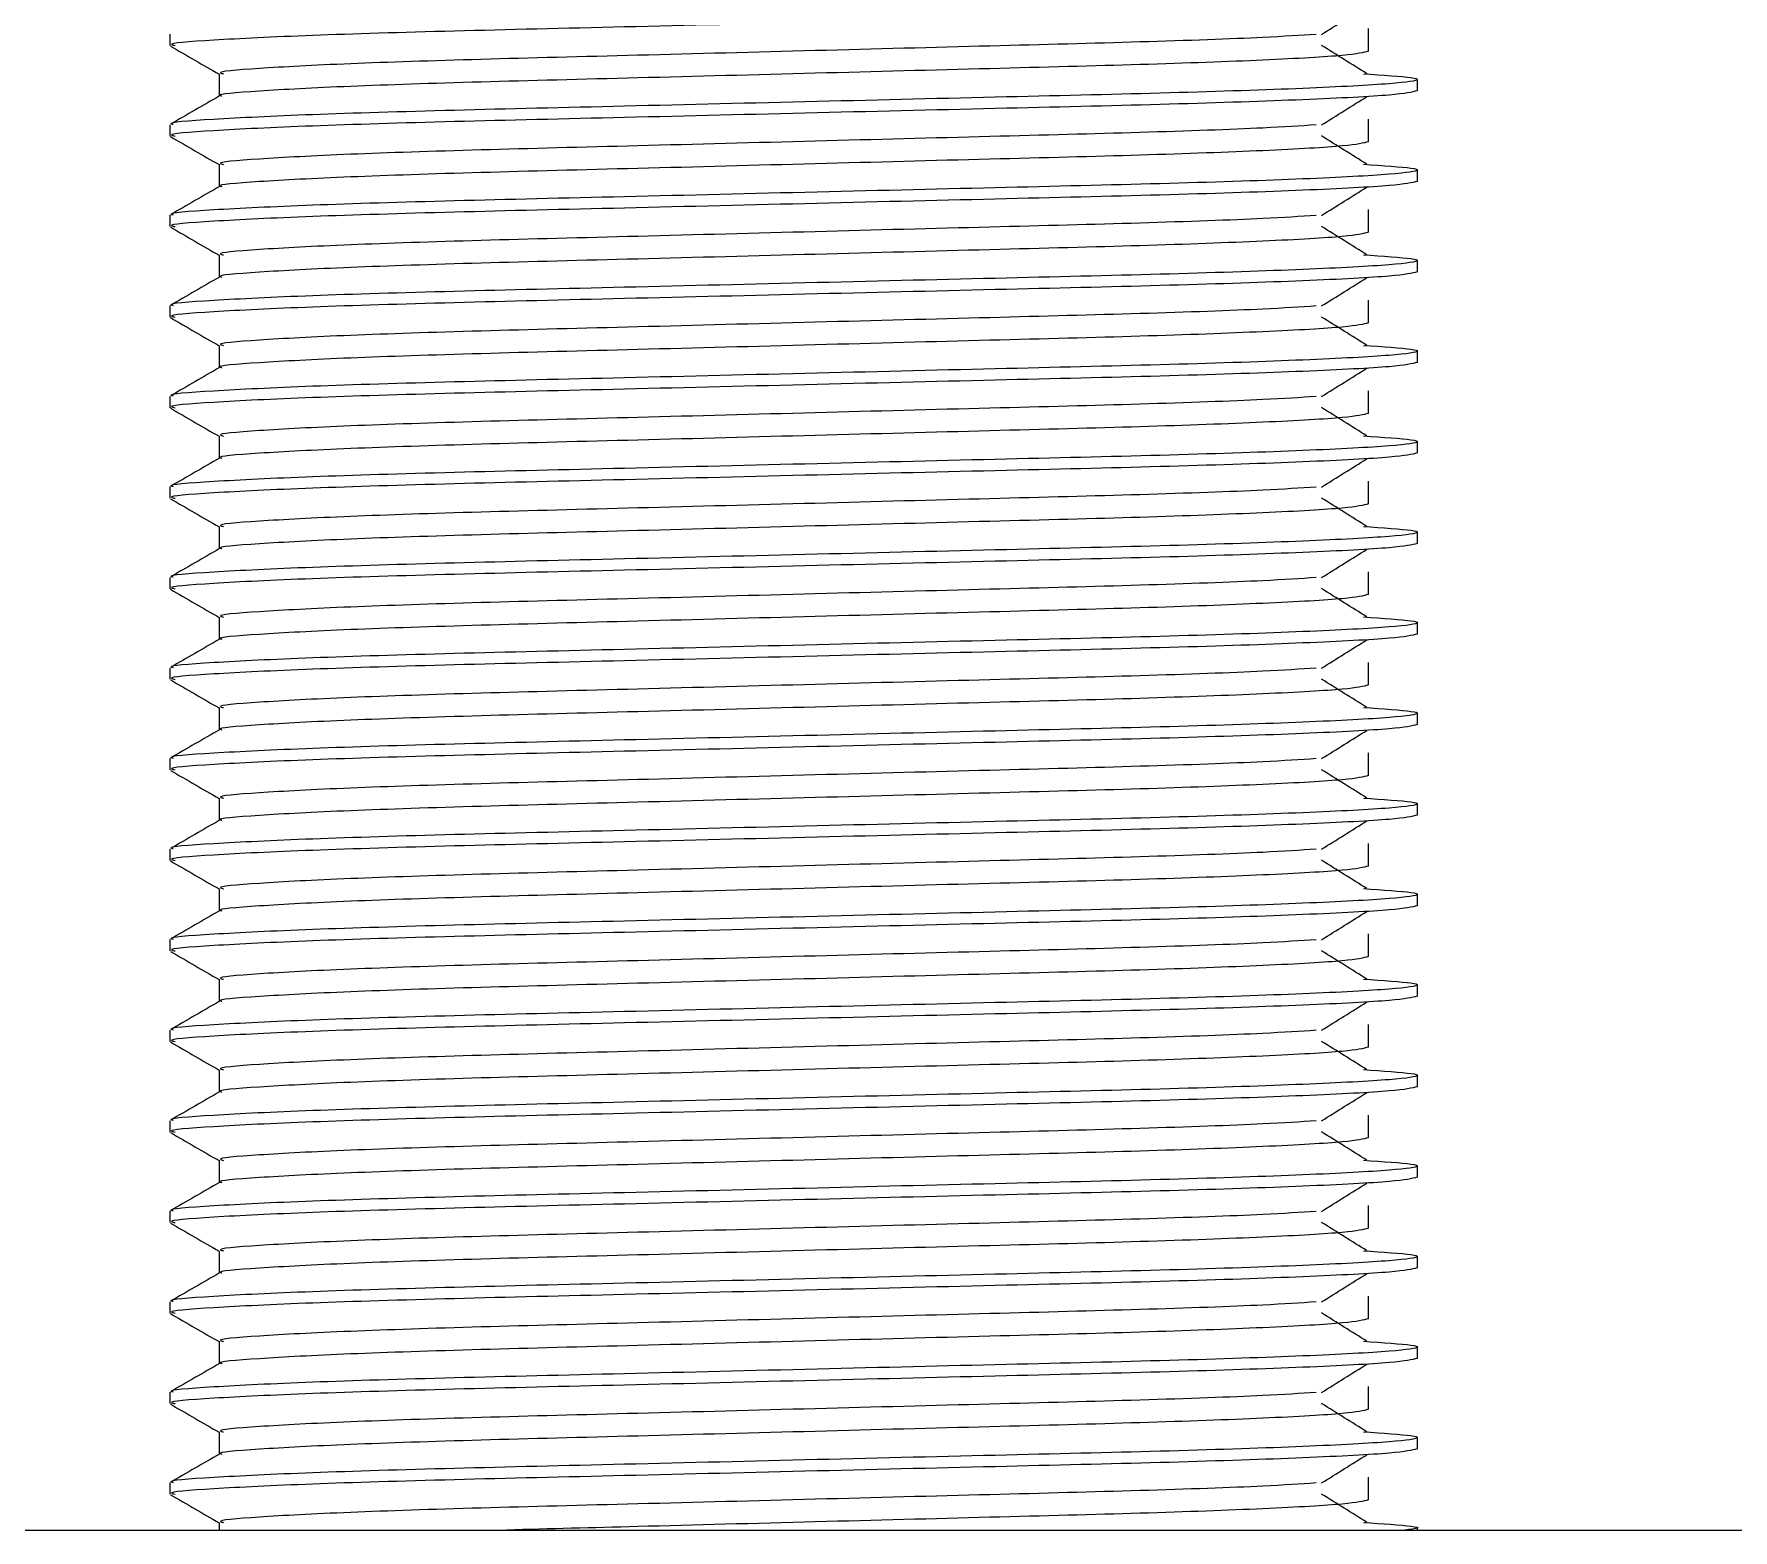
# Model space of a CAD drawing. Header units: millimetres. Extents: x 0 to 594, y 0 to 420.
# Drawn here: x 130.786 to 131.724, y 113.526 to 114.352 of the extents above; entities that cross this region are included whole.
import ezdxf

# ---------------------------------------------------------------- set-up
doc = ezdxf.new("R2010")
doc.units = ezdxf.units.MM

msp = doc.modelspace()

# ---------------------------------------------------------------- linework, layer by layer
at = {"color": 7, "linetype": 'Continuous', "lineweight": 25}
for p, q in [((130.86103, 114.35221), (130.86103, 114.34596)), ((131.52276, 114.34284), (131.52276, 114.35534)), ((130.8881, 114.33032), (130.8881, 114.31798)), ((131.54983, 114.32096), (131.54983, 114.32721)), ((131.54983, 114.32096), (131.54983, 114.32721)), ((130.86103, 114.30221), (130.86103, 114.29596)), ((131.52276, 114.29284), (131.52276, 114.30534)), ((130.8881, 114.28032), (130.8881, 114.26798)), ((131.54983, 114.27096), (131.54983, 114.27721)), ((131.54983, 114.27096), (131.54983, 114.27721)), ((131.52276, 114.24284), (131.52276, 114.25534)), ((130.86103, 114.25221), (130.86103, 114.24596)), ((130.8881, 114.23032), (130.8881, 114.21798)), ((131.54983, 114.22096), (131.54983, 114.22721)), ((131.54983, 114.22096), (131.54983, 114.22721)), ((130.86103, 114.20221), (130.86103, 114.19596)), ((131.52276, 114.19284), (131.52276, 114.20534)), ((130.8881, 114.18032), (130.8881, 114.16798)), ((131.54983, 114.17096), (131.54983, 114.17721)), ((131.54983, 114.17096), (131.54983, 114.17721)), ((130.86103, 114.15221), (130.86103, 114.14596)), ((131.52276, 114.14284), (131.52276, 114.15534)), ((130.8881, 114.13032), (130.8881, 114.11798)), ((131.54983, 114.12096), (131.54983, 114.12721)), ((131.54983, 114.12096), (131.54983, 114.12721)), ((131.52276, 114.09284), (131.52276, 114.10534)), ((130.86103, 114.10221), (130.86103, 114.09596)), ((130.8881, 114.08032), (130.8881, 114.06798)), ((131.54983, 114.07096), (131.54983, 114.07721)), ((131.54983, 114.07096), (131.54983, 114.07721)), ((130.86103, 114.05221), (130.86103, 114.04596)), ((131.52276, 114.04284), (131.52276, 114.05534)), ((130.8881, 114.03032), (130.8881, 114.01798)), ((131.54983, 114.02096), (131.54983, 114.02721)), ((131.54983, 114.02096), (131.54983, 114.02721)), ((130.86103, 114.00221), (130.86103, 113.99596)), ((131.52276, 113.99284), (131.52276, 114.00534)), ((130.8881, 113.98032), (130.8881, 113.96798)), ((131.54983, 113.97096), (131.54983, 113.97721)), ((131.54983, 113.97096), (131.54983, 113.97721)), ((131.52276, 113.94284), (131.52276, 113.95534)), ((130.86103, 113.95221), (130.86103, 113.94596)), ((130.8881, 113.93032), (130.8881, 113.91798)), ((131.54983, 113.92096), (131.54983, 113.92721)), ((131.54983, 113.92096), (131.54983, 113.92721)), ((130.86103, 113.90221), (130.86103, 113.89596)), ((131.52276, 113.89284), (131.52276, 113.90534)), ((130.8881, 113.88032), (130.8881, 113.86798)), ((131.54983, 113.87096), (131.54983, 113.87721)), ((131.54983, 113.87096), (131.54983, 113.87721)), ((130.86103, 113.85221), (130.86103, 113.84596)), ((131.52276, 113.84284), (131.52276, 113.85534)), ((130.8881, 113.83032), (130.8881, 113.81798)), ((131.54983, 113.82096), (131.54983, 113.82721)), ((131.54983, 113.82096), (131.54983, 113.82721)), ((131.52276, 113.79284), (131.52276, 113.80534)), ((130.86103, 113.80221), (130.86103, 113.79596)), ((130.8881, 113.78032), (130.8881, 113.76798)), ((131.54983, 113.77096), (131.54983, 113.77721)), ((131.54983, 113.77096), (131.54983, 113.77721)), ((130.86103, 113.75221), (130.86103, 113.74596)), ((131.52276, 113.74284), (131.52276, 113.75534)), ((130.8881, 113.73032), (130.8881, 113.71798)), ((131.54983, 113.72096), (131.54983, 113.72721)), ((131.54983, 113.72096), (131.54983, 113.72721)), ((130.86103, 113.70221), (130.86103, 113.69596)), ((131.52276, 113.69284), (131.52276, 113.70534)), ((130.8881, 113.68032), (130.8881, 113.66798)), ((131.54983, 113.67096), (131.54983, 113.67721)), ((131.54983, 113.67096), (131.54983, 113.67721)), ((131.52276, 113.64284), (131.52276, 113.65534)), ((130.86103, 113.65221), (130.86103, 113.64596)), ((130.8881, 113.63032), (130.8881, 113.61798)), ((131.54983, 113.62096), (131.54983, 113.62721)), ((131.54983, 113.62096), (131.54983, 113.62721)), ((130.86103, 113.60221), (130.86103, 113.59596)), ((131.52276, 113.59284), (131.52276, 113.60534)), ((130.8881, 113.58032), (130.8881, 113.56798)), ((131.54983, 113.57096), (131.54983, 113.57721)), ((131.54983, 113.57096), (131.54983, 113.57721)), ((130.86103, 113.55221), (130.86103, 113.54596)), ((131.52276, 113.54284), (131.52276, 113.55534)), ((111.20543, 113.52617), (134.53876, 113.52617)), ((130.8881, 113.53032), (130.8881, 113.52617)), ((131.54983, 113.52617), (131.54983, 113.52721)), ((131.54983, 113.52617), (131.54983, 113.52721))]:
    msp.add_line(p, q, dxfattribs=at)
for points, knots in [([(131.54983, 114.37096), (131.54676, 114.3702), (131.54053, 114.36864), (131.49106, 114.36602), (131.41713, 114.36352), (131.32343, 114.36133), (131.21842, 114.35878), (131.11187, 114.35618), (131.01495, 114.35394), (130.93468, 114.35153), (130.88205, 114.34891), (130.85849, 114.34707), (130.86297, 114.34613), (130.86381, 114.34595)], [0, 0, 0, 0, 0.096342, 0.19598, 0.294224, 0.389238, 0.488059, 0.587453, 0.683012, 0.780238, 0.879977, 0.97751, 1, 1, 1, 1]), ([(131.49697, 114.35215), (131.50115, 114.35475), (131.50949, 114.35997), (131.51784, 114.36518), (131.52201, 114.36778)], [0, 0, 0, 0, 0.499998, 1, 1, 1, 1]), ([(131.49394, 114.35215), (131.48515, 114.35156), (131.46346, 114.35013), (131.39976, 114.34789), (131.31436, 114.34571), (131.21735, 114.34315), (131.11923, 114.34055), (131.02991, 114.33831), (130.95596, 114.3359), (130.90746, 114.33328), (130.88575, 114.33145), (130.88988, 114.3305), (130.89065, 114.33032)], [0, 0, 0, 0, 0.076823, 0.189621, 0.298712, 0.412174, 0.526295, 0.636011, 0.747641, 0.862158, 0.974141, 1, 1, 1, 1]), ([(130.86128, 114.34569), (130.86579, 114.34308), (130.87473, 114.33791), (130.88367, 114.33275), (130.8881, 114.33019)], [0, 0, 0, 0, 0.504981, 1, 1, 1, 1]), ([(131.52276, 114.34284), (131.51994, 114.34207), (131.5142, 114.34052), (131.46861, 114.3379), (131.4005, 114.33539), (131.31416, 114.33321), (131.2174, 114.33065), (131.11921, 114.32805), (131.02994, 114.32581), (130.95585, 114.3234), (130.90786, 114.32078), (130.88614, 114.31906), (130.88934, 114.31821), (130.88962, 114.31814)], [0, 0, 0, 0, 0.097624, 0.19859, 0.298141, 0.394419, 0.494557, 0.595274, 0.692105, 0.790625, 0.891692, 0.990524, 1, 1, 1, 1]), ([(131.52201, 114.33039), (131.51784, 114.333), (131.50949, 114.33821), (131.50115, 114.34342), (131.49697, 114.34603)], [0, 0, 0, 0, 0.500002, 1, 1, 1, 1]), ([(131.52, 114.3304), (131.5307, 114.32967), (131.54727, 114.32855), (131.55197, 114.32683), (131.53919, 114.32488), (131.49141, 114.32228), (131.41704, 114.31977), (131.32345, 114.31758), (131.21842, 114.31503), (131.11186, 114.31243), (131.01497, 114.31019), (130.93458, 114.30778), (130.88244, 114.30516), (130.85887, 114.30342), (130.86245, 114.30257), (130.8628, 114.30248)], [0, 0, 0, 0, 0.074503, 0.115405, 0.201656, 0.290858, 0.378811, 0.463873, 0.552343, 0.641326, 0.726876, 0.813918, 0.90321, 0.990527, 1, 1, 1, 1]), ([(131.54983, 114.32096), (131.54676, 114.3202), (131.54053, 114.31864), (131.49106, 114.31602), (131.41713, 114.31352), (131.32343, 114.31133), (131.21842, 114.30878), (131.11187, 114.30618), (131.01495, 114.30394), (130.93468, 114.30153), (130.88205, 114.29891), (130.85849, 114.29707), (130.86297, 114.29613), (130.86381, 114.29595)], [0, 0, 0, 0, 0.096342, 0.19598, 0.294224, 0.389238, 0.488059, 0.587453, 0.683012, 0.780238, 0.879977, 0.97751, 1, 1, 1, 1]), ([(130.88836, 114.31814), (130.88385, 114.31553), (130.87482, 114.31031), (130.86579, 114.3051), (130.86128, 114.30249)], [0, 0, 0, 0, 0.499988, 1, 1, 1, 1]), ([(131.49697, 114.30215), (131.50115, 114.30475), (131.50949, 114.30997), (131.51784, 114.31518), (131.52201, 114.31778)], [0, 0, 0, 0, 0.499998, 1, 1, 1, 1]), ([(131.49394, 114.30215), (131.48515, 114.30156), (131.46346, 114.30013), (131.39976, 114.29789), (131.31436, 114.29571), (131.21735, 114.29315), (131.11923, 114.29055), (131.02991, 114.28831), (130.95596, 114.2859), (130.90746, 114.28328), (130.88575, 114.28145), (130.88988, 114.2805), (130.89065, 114.28032)], [0, 0, 0, 0, 0.0768225, 0.1896214, 0.298712, 0.4121744, 0.5262946, 0.6360109, 0.7476411, 0.8621575, 0.9741407, 1, 1, 1, 1]), ([(130.86128, 114.29569), (130.86579, 114.29308), (130.87473, 114.28791), (130.88367, 114.28275), (130.8881, 114.28019)], [0, 0, 0, 0, 0.504981, 1, 1, 1, 1]), ([(131.52276, 114.29284), (131.51994, 114.29207), (131.5142, 114.29052), (131.46861, 114.2879), (131.4005, 114.28539), (131.31416, 114.28321), (131.2174, 114.28065), (131.11921, 114.27805), (131.02994, 114.27581), (130.95585, 114.2734), (130.90786, 114.27078), (130.88614, 114.26906), (130.88934, 114.26821), (130.88962, 114.26814)], [0, 0, 0, 0, 0.097624, 0.19859, 0.298141, 0.394419, 0.494557, 0.595274, 0.692105, 0.790625, 0.891692, 0.990524, 1, 1, 1, 1]), ([(131.52201, 114.28039), (131.51784, 114.283), (131.50949, 114.28821), (131.50115, 114.29342), (131.49697, 114.29603)], [0, 0, 0, 0, 0.500002, 1, 1, 1, 1]), ([(131.52, 114.2804), (131.5307, 114.27967), (131.54727, 114.27855), (131.55197, 114.27683), (131.53919, 114.27488), (131.49141, 114.27228), (131.41704, 114.26977), (131.32345, 114.26758), (131.21842, 114.26503), (131.11186, 114.26243), (131.01497, 114.26019), (130.93458, 114.25778), (130.88244, 114.25516), (130.85887, 114.25342), (130.86245, 114.25257), (130.8628, 114.25248)], [0, 0, 0, 0, 0.074503, 0.115405, 0.201656, 0.290858, 0.378811, 0.463873, 0.552343, 0.641326, 0.726876, 0.813918, 0.90321, 0.990527, 1, 1, 1, 1]), ([(131.54983, 114.27096), (131.54676, 114.2702), (131.54053, 114.26864), (131.49106, 114.26602), (131.41713, 114.26352), (131.32343, 114.26133), (131.21842, 114.25878), (131.11187, 114.25618), (131.01495, 114.25394), (130.93468, 114.25153), (130.88205, 114.24891), (130.85849, 114.24707), (130.86297, 114.24613), (130.86381, 114.24595)], [0, 0, 0, 0, 0.096342, 0.19598, 0.294224, 0.389238, 0.488059, 0.587453, 0.683012, 0.780238, 0.879977, 0.97751, 1, 1, 1, 1]), ([(130.88836, 114.26814), (130.88385, 114.26553), (130.87482, 114.26031), (130.86579, 114.2551), (130.86128, 114.25249)], [0, 0, 0, 0, 0.499988, 1, 1, 1, 1]), ([(131.49697, 114.25215), (131.50115, 114.25475), (131.50949, 114.25997), (131.51784, 114.26518), (131.52201, 114.26778)], [0, 0, 0, 0, 0.4999982, 1, 1, 1, 1]), ([(130.86128, 114.24569), (130.86579, 114.24308), (130.87473, 114.23791), (130.88367, 114.23275), (130.8881, 114.23019)], [0, 0, 0, 0, 0.504981, 1, 1, 1, 1]), ([(131.49394, 114.25215), (131.48515, 114.25156), (131.46346, 114.25013), (131.39976, 114.24789), (131.31436, 114.24571), (131.21735, 114.24315), (131.11923, 114.24055), (131.02991, 114.23831), (130.95596, 114.2359), (130.90746, 114.23328), (130.88575, 114.23145), (130.88988, 114.2305), (130.89065, 114.23032)], [0, 0, 0, 0, 0.076823, 0.189621, 0.298712, 0.412174, 0.526295, 0.636011, 0.747641, 0.862158, 0.974141, 1, 1, 1, 1]), ([(131.52201, 114.23039), (131.51784, 114.233), (131.50949, 114.23821), (131.50115, 114.24342), (131.49697, 114.24603)], [0, 0, 0, 0, 0.500002, 1, 1, 1, 1]), ([(131.52276, 114.24284), (131.51994, 114.24207), (131.5142, 114.24052), (131.46861, 114.2379), (131.4005, 114.23539), (131.31416, 114.23321), (131.2174, 114.23065), (131.11921, 114.22805), (131.02994, 114.22581), (130.95585, 114.2234), (130.90786, 114.22078), (130.88614, 114.21906), (130.88934, 114.21821), (130.88962, 114.21814)], [0, 0, 0, 0, 0.097624, 0.19859, 0.298141, 0.394419, 0.494557, 0.595274, 0.692105, 0.790625, 0.891692, 0.990524, 1, 1, 1, 1]), ([(131.52, 114.2304), (131.5307, 114.22967), (131.54727, 114.22855), (131.55197, 114.22683), (131.53919, 114.22488), (131.49141, 114.22228), (131.41704, 114.21977), (131.32345, 114.21758), (131.21842, 114.21503), (131.11186, 114.21243), (131.01497, 114.21019), (130.93458, 114.20778), (130.88244, 114.20516), (130.85887, 114.20342), (130.86245, 114.20257), (130.8628, 114.20248)], [0, 0, 0, 0, 0.074503, 0.115405, 0.201656, 0.290858, 0.378811, 0.463873, 0.552343, 0.641326, 0.726876, 0.813918, 0.90321, 0.990527, 1, 1, 1, 1]), ([(131.54983, 114.22096), (131.54676, 114.2202), (131.54053, 114.21864), (131.49106, 114.21602), (131.41713, 114.21352), (131.32343, 114.21133), (131.21842, 114.20878), (131.11187, 114.20618), (131.01495, 114.20394), (130.93468, 114.20153), (130.88205, 114.19891), (130.85849, 114.19707), (130.86297, 114.19613), (130.86381, 114.19595)], [0, 0, 0, 0, 0.096342, 0.19598, 0.294224, 0.389238, 0.488059, 0.587453, 0.683012, 0.780238, 0.879977, 0.97751, 1, 1, 1, 1]), ([(130.88836, 114.21814), (130.88385, 114.21553), (130.87482, 114.21031), (130.86579, 114.2051), (130.86128, 114.20249)], [0, 0, 0, 0, 0.4999883, 1, 1, 1, 1]), ([(131.49697, 114.20215), (131.50115, 114.20475), (131.50949, 114.20997), (131.51784, 114.21518), (131.52201, 114.21778)], [0, 0, 0, 0, 0.4999982, 1, 1, 1, 1]), ([(131.49394, 114.20215), (131.48515, 114.20156), (131.46346, 114.20013), (131.39976, 114.19789), (131.31436, 114.19571), (131.21735, 114.19315), (131.11923, 114.19055), (131.02991, 114.18831), (130.95596, 114.1859), (130.90746, 114.18328), (130.88575, 114.18145), (130.88988, 114.1805), (130.89065, 114.18032)], [0, 0, 0, 0, 0.076823, 0.189621, 0.298712, 0.412174, 0.526295, 0.636011, 0.747641, 0.862158, 0.974141, 1, 1, 1, 1]), ([(130.86128, 114.19569), (130.86579, 114.19308), (130.87473, 114.18791), (130.88367, 114.18275), (130.8881, 114.18019)], [0, 0, 0, 0, 0.504981, 1, 1, 1, 1]), ([(131.52276, 114.19284), (131.51994, 114.19207), (131.5142, 114.19052), (131.46861, 114.1879), (131.4005, 114.18539), (131.31416, 114.18321), (131.2174, 114.18065), (131.11921, 114.17805), (131.02994, 114.17581), (130.95585, 114.1734), (130.90786, 114.17078), (130.88614, 114.16906), (130.88934, 114.16821), (130.88962, 114.16814)], [0, 0, 0, 0, 0.097624, 0.19859, 0.298141, 0.394419, 0.494557, 0.595274, 0.692105, 0.790625, 0.891692, 0.990524, 1, 1, 1, 1]), ([(131.52201, 114.18039), (131.51784, 114.183), (131.50949, 114.18821), (131.50115, 114.19342), (131.49697, 114.19603)], [0, 0, 0, 0, 0.500002, 1, 1, 1, 1]), ([(131.52, 114.1804), (131.5307, 114.17967), (131.54727, 114.17855), (131.55197, 114.17683), (131.53919, 114.17488), (131.49141, 114.17228), (131.41704, 114.16977), (131.32345, 114.16758), (131.21842, 114.16503), (131.11186, 114.16243), (131.01497, 114.16019), (130.93458, 114.15778), (130.88244, 114.15516), (130.85887, 114.15342), (130.86245, 114.15257), (130.8628, 114.15248)], [0, 0, 0, 0, 0.074503, 0.115405, 0.201656, 0.290858, 0.378811, 0.463873, 0.552343, 0.641326, 0.726876, 0.813918, 0.90321, 0.990527, 1, 1, 1, 1]), ([(131.54983, 114.17096), (131.54676, 114.1702), (131.54053, 114.16864), (131.49106, 114.16602), (131.41713, 114.16352), (131.32343, 114.16133), (131.21842, 114.15878), (131.11187, 114.15618), (131.01495, 114.15394), (130.93468, 114.15153), (130.88205, 114.14891), (130.85849, 114.14707), (130.86297, 114.14613), (130.86381, 114.14595)], [0, 0, 0, 0, 0.096342, 0.19598, 0.294224, 0.389238, 0.488059, 0.587453, 0.683012, 0.780238, 0.879977, 0.97751, 1, 1, 1, 1]), ([(130.88836, 114.16814), (130.88385, 114.16553), (130.87482, 114.16031), (130.86579, 114.1551), (130.86128, 114.15249)], [0, 0, 0, 0, 0.499988, 1, 1, 1, 1]), ([(131.49697, 114.15215), (131.50115, 114.15475), (131.50949, 114.15997), (131.51784, 114.16518), (131.52201, 114.16778)], [0, 0, 0, 0, 0.499998, 1, 1, 1, 1]), ([(131.49394, 114.15215), (131.48515, 114.15156), (131.46346, 114.15013), (131.39976, 114.14789), (131.31436, 114.14571), (131.21735, 114.14315), (131.11923, 114.14055), (131.02991, 114.13831), (130.95596, 114.1359), (130.90746, 114.13328), (130.88575, 114.13145), (130.88988, 114.1305), (130.89065, 114.13032)], [0, 0, 0, 0, 0.076823, 0.189621, 0.298712, 0.412174, 0.526295, 0.636011, 0.747641, 0.862158, 0.974141, 1, 1, 1, 1]), ([(130.86128, 114.14569), (130.86579, 114.14308), (130.87473, 114.13791), (130.88367, 114.13275), (130.8881, 114.13019)], [0, 0, 0, 0, 0.504981, 1, 1, 1, 1]), ([(131.52276, 114.14284), (131.51994, 114.14207), (131.5142, 114.14052), (131.46861, 114.1379), (131.4005, 114.13539), (131.31416, 114.13321), (131.2174, 114.13065), (131.11921, 114.12805), (131.02994, 114.12581), (130.95585, 114.1234), (130.90786, 114.12078), (130.88614, 114.11906), (130.88934, 114.11821), (130.88962, 114.11814)], [0, 0, 0, 0, 0.097624, 0.19859, 0.298141, 0.394419, 0.494557, 0.595274, 0.692105, 0.790625, 0.891692, 0.990524, 1, 1, 1, 1]), ([(131.52201, 114.13039), (131.51784, 114.133), (131.50949, 114.13821), (131.50115, 114.14342), (131.49697, 114.14603)], [0, 0, 0, 0, 0.500002, 1, 1, 1, 1]), ([(131.52, 114.1304), (131.5307, 114.12967), (131.54727, 114.12855), (131.55197, 114.12683), (131.53919, 114.12488), (131.49141, 114.12228), (131.41704, 114.11977), (131.32345, 114.11758), (131.21842, 114.11503), (131.11186, 114.11243), (131.01497, 114.11019), (130.93458, 114.10778), (130.88244, 114.10516), (130.85887, 114.10342), (130.86245, 114.10257), (130.8628, 114.10248)], [0, 0, 0, 0, 0.074503, 0.115405, 0.201656, 0.290858, 0.378811, 0.463873, 0.552343, 0.641326, 0.726876, 0.813918, 0.90321, 0.990527, 1, 1, 1, 1]), ([(131.54983, 114.12096), (131.54676, 114.1202), (131.54053, 114.11864), (131.49106, 114.11602), (131.41713, 114.11352), (131.32343, 114.11133), (131.21842, 114.10878), (131.11187, 114.10618), (131.01495, 114.10394), (130.93468, 114.10153), (130.88205, 114.09891), (130.85849, 114.09707), (130.86297, 114.09613), (130.86381, 114.09595)], [0, 0, 0, 0, 0.096342, 0.19598, 0.294224, 0.389238, 0.488059, 0.587453, 0.683012, 0.780238, 0.879977, 0.97751, 1, 1, 1, 1]), ([(130.88836, 114.11814), (130.88385, 114.11553), (130.87482, 114.11031), (130.86579, 114.1051), (130.86128, 114.10249)], [0, 0, 0, 0, 0.499988, 1, 1, 1, 1]), ([(131.49697, 114.10215), (131.50115, 114.10475), (131.50949, 114.10997), (131.51784, 114.11518), (131.52201, 114.11778)], [0, 0, 0, 0, 0.4999982, 1, 1, 1, 1]), ([(130.86128, 114.09569), (130.86579, 114.09308), (130.87473, 114.08791), (130.88367, 114.08275), (130.8881, 114.08019)], [0, 0, 0, 0, 0.5049813, 1, 1, 1, 1]), ([(131.49394, 114.10215), (131.48515, 114.10156), (131.46346, 114.10013), (131.39976, 114.09789), (131.31436, 114.09571), (131.21735, 114.09315), (131.11923, 114.09055), (131.02991, 114.08831), (130.95596, 114.0859), (130.90746, 114.08328), (130.88575, 114.08145), (130.88988, 114.0805), (130.89065, 114.08032)], [0, 0, 0, 0, 0.076823, 0.189621, 0.298712, 0.412174, 0.526295, 0.636011, 0.747641, 0.862158, 0.974141, 1, 1, 1, 1]), ([(131.52201, 114.08039), (131.51784, 114.083), (131.50949, 114.08821), (131.50115, 114.09342), (131.49697, 114.09603)], [0, 0, 0, 0, 0.500002, 1, 1, 1, 1]), ([(131.52276, 114.09284), (131.51994, 114.09207), (131.5142, 114.09052), (131.46861, 114.0879), (131.4005, 114.08539), (131.31416, 114.08321), (131.2174, 114.08065), (131.11921, 114.07805), (131.02994, 114.07581), (130.95585, 114.0734), (130.90786, 114.07078), (130.88614, 114.06906), (130.88934, 114.06821), (130.88962, 114.06814)], [0, 0, 0, 0, 0.097624, 0.19859, 0.298141, 0.394419, 0.494557, 0.595274, 0.692105, 0.790625, 0.891692, 0.990524, 1, 1, 1, 1]), ([(131.52, 114.0804), (131.5307, 114.07967), (131.54727, 114.07855), (131.55197, 114.07683), (131.53919, 114.07488), (131.49141, 114.07228), (131.41704, 114.06977), (131.32345, 114.06758), (131.21842, 114.06503), (131.11186, 114.06243), (131.01497, 114.06019), (130.93458, 114.05778), (130.88244, 114.05516), (130.85887, 114.05342), (130.86245, 114.05257), (130.8628, 114.05248)], [0, 0, 0, 0, 0.074503, 0.115405, 0.201656, 0.290858, 0.378811, 0.463873, 0.552343, 0.641326, 0.726876, 0.813918, 0.90321, 0.990527, 1, 1, 1, 1]), ([(131.54983, 114.07096), (131.54676, 114.0702), (131.54053, 114.06864), (131.49106, 114.06602), (131.41713, 114.06352), (131.32343, 114.06133), (131.21842, 114.05878), (131.11187, 114.05618), (131.01495, 114.05394), (130.93468, 114.05153), (130.88205, 114.04891), (130.85849, 114.04707), (130.86297, 114.04613), (130.86381, 114.04595)], [0, 0, 0, 0, 0.096342, 0.19598, 0.294224, 0.389238, 0.488059, 0.587453, 0.683012, 0.780238, 0.879977, 0.97751, 1, 1, 1, 1]), ([(130.88836, 114.06814), (130.88385, 114.06553), (130.87482, 114.06031), (130.86579, 114.0551), (130.86128, 114.05249)], [0, 0, 0, 0, 0.4999883, 1, 1, 1, 1]), ([(131.49697, 114.05215), (131.50115, 114.05475), (131.50949, 114.05997), (131.51784, 114.06518), (131.52201, 114.06778)], [0, 0, 0, 0, 0.4999982, 1, 1, 1, 1]), ([(131.49394, 114.05215), (131.48515, 114.05156), (131.46346, 114.05013), (131.39976, 114.04789), (131.31436, 114.04571), (131.21735, 114.04315), (131.11923, 114.04055), (131.02991, 114.03831), (130.95596, 114.0359), (130.90746, 114.03328), (130.88575, 114.03145), (130.88988, 114.0305), (130.89065, 114.03032)], [0, 0, 0, 0, 0.076823, 0.189621, 0.298712, 0.412174, 0.526295, 0.636011, 0.747641, 0.862158, 0.974141, 1, 1, 1, 1]), ([(130.86128, 114.04569), (130.86579, 114.04308), (130.87473, 114.03791), (130.88367, 114.03275), (130.8881, 114.03019)], [0, 0, 0, 0, 0.5049813, 1, 1, 1, 1]), ([(131.52276, 114.04284), (131.51994, 114.04207), (131.5142, 114.04052), (131.46861, 114.0379), (131.4005, 114.03539), (131.31416, 114.03321), (131.2174, 114.03065), (131.11921, 114.02805), (131.02994, 114.02581), (130.95585, 114.0234), (130.90786, 114.02078), (130.88614, 114.01906), (130.88934, 114.01821), (130.88962, 114.01814)], [0, 0, 0, 0, 0.097624, 0.19859, 0.298141, 0.394419, 0.494557, 0.595274, 0.692105, 0.790625, 0.891692, 0.990524, 1, 1, 1, 1]), ([(131.52201, 114.03039), (131.51784, 114.033), (131.50949, 114.03821), (131.50115, 114.04342), (131.49697, 114.04603)], [0, 0, 0, 0, 0.500002, 1, 1, 1, 1]), ([(131.52, 114.0304), (131.5307, 114.02967), (131.54727, 114.02855), (131.55197, 114.02683), (131.53919, 114.02488), (131.49141, 114.02228), (131.41704, 114.01977), (131.32345, 114.01758), (131.21842, 114.01503), (131.11186, 114.01243), (131.01497, 114.01019), (130.93458, 114.00778), (130.88244, 114.00516), (130.85887, 114.00342), (130.86245, 114.00257), (130.8628, 114.00248)], [0, 0, 0, 0, 0.074503, 0.115405, 0.201656, 0.290858, 0.378811, 0.463873, 0.552343, 0.641326, 0.726876, 0.813918, 0.90321, 0.990527, 1, 1, 1, 1]), ([(131.54983, 114.02096), (131.54676, 114.0202), (131.54053, 114.01864), (131.49106, 114.01602), (131.41713, 114.01352), (131.32343, 114.01133), (131.21842, 114.00878), (131.11187, 114.00618), (131.01495, 114.00394), (130.93468, 114.00153), (130.88205, 113.99891), (130.85849, 113.99707), (130.86297, 113.99613), (130.86381, 113.99595)], [0, 0, 0, 0, 0.096342, 0.19598, 0.294224, 0.389238, 0.488059, 0.587453, 0.683012, 0.780238, 0.879977, 0.97751, 1, 1, 1, 1]), ([(130.88836, 114.01814), (130.88385, 114.01553), (130.87482, 114.01031), (130.86579, 114.0051), (130.86128, 114.00249)], [0, 0, 0, 0, 0.499988, 1, 1, 1, 1]), ([(131.49697, 114.00215), (131.50115, 114.00475), (131.50949, 114.00997), (131.51784, 114.01518), (131.52201, 114.01778)], [0, 0, 0, 0, 0.4999982, 1, 1, 1, 1]), ([(131.49394, 114.00215), (131.48515, 114.00156), (131.46346, 114.00013), (131.39976, 113.99789), (131.31436, 113.99571), (131.21735, 113.99315), (131.11923, 113.99055), (131.02991, 113.98831), (130.95596, 113.9859), (130.90746, 113.98328), (130.88575, 113.98145), (130.88988, 113.9805), (130.89065, 113.98032)], [0, 0, 0, 0, 0.076823, 0.189621, 0.298712, 0.412174, 0.526295, 0.636011, 0.747641, 0.862158, 0.974141, 1, 1, 1, 1]), ([(130.86128, 113.99569), (130.86579, 113.99308), (130.87473, 113.98791), (130.88367, 113.98275), (130.8881, 113.98019)], [0, 0, 0, 0, 0.504981, 1, 1, 1, 1]), ([(131.52276, 113.99284), (131.51994, 113.99207), (131.5142, 113.99052), (131.46861, 113.9879), (131.4005, 113.98539), (131.31416, 113.98321), (131.2174, 113.98065), (131.11921, 113.97805), (131.02994, 113.97581), (130.95585, 113.9734), (130.90786, 113.97078), (130.88614, 113.96906), (130.88934, 113.96821), (130.88962, 113.96814)], [0, 0, 0, 0, 0.097624, 0.19859, 0.298141, 0.394419, 0.494557, 0.595274, 0.692105, 0.790625, 0.891692, 0.990524, 1, 1, 1, 1]), ([(131.52201, 113.98039), (131.51784, 113.983), (131.50949, 113.98821), (131.50115, 113.99342), (131.49697, 113.99603)], [0, 0, 0, 0, 0.500002, 1, 1, 1, 1]), ([(131.52, 113.9804), (131.5307, 113.97967), (131.54727, 113.97855), (131.55197, 113.97683), (131.53919, 113.97488), (131.49141, 113.97228), (131.41704, 113.96977), (131.32345, 113.96758), (131.21842, 113.96503), (131.11186, 113.96243), (131.01497, 113.96019), (130.93458, 113.95778), (130.88244, 113.95516), (130.85887, 113.95342), (130.86245, 113.95257), (130.8628, 113.95248)], [0, 0, 0, 0, 0.074503, 0.115405, 0.201656, 0.290858, 0.378811, 0.463873, 0.552343, 0.641326, 0.726876, 0.813918, 0.90321, 0.990527, 1, 1, 1, 1]), ([(131.54983, 113.97096), (131.54676, 113.9702), (131.54053, 113.96864), (131.49106, 113.96602), (131.41713, 113.96352), (131.32343, 113.96133), (131.21842, 113.95878), (131.11187, 113.95618), (131.01495, 113.95394), (130.93468, 113.95153), (130.88205, 113.94891), (130.85849, 113.94707), (130.86297, 113.94613), (130.86381, 113.94595)], [0, 0, 0, 0, 0.096342, 0.19598, 0.294224, 0.389238, 0.488059, 0.587453, 0.683012, 0.780238, 0.879977, 0.97751, 1, 1, 1, 1]), ([(130.88836, 113.96814), (130.88385, 113.96553), (130.87482, 113.96031), (130.86579, 113.9551), (130.86128, 113.95249)], [0, 0, 0, 0, 0.499988, 1, 1, 1, 1]), ([(131.49697, 113.95215), (131.50115, 113.95475), (131.50949, 113.95997), (131.51784, 113.96518), (131.52201, 113.96778)], [0, 0, 0, 0, 0.4999982, 1, 1, 1, 1]), ([(130.86128, 113.94569), (130.86579, 113.94308), (130.87473, 113.93791), (130.88367, 113.93275), (130.8881, 113.93019)], [0, 0, 0, 0, 0.5049813, 1, 1, 1, 1]), ([(131.49394, 113.95215), (131.48515, 113.95156), (131.46346, 113.95013), (131.39976, 113.94789), (131.31436, 113.94571), (131.21735, 113.94315), (131.11923, 113.94055), (131.02991, 113.93831), (130.95596, 113.9359), (130.90746, 113.93328), (130.88575, 113.93145), (130.88988, 113.9305), (130.89065, 113.93032)], [0, 0, 0, 0, 0.076823, 0.189621, 0.298712, 0.412174, 0.526295, 0.636011, 0.747641, 0.862158, 0.974141, 1, 1, 1, 1]), ([(131.52201, 113.93039), (131.51784, 113.933), (131.50949, 113.93821), (131.50115, 113.94342), (131.49697, 113.94603)], [0, 0, 0, 0, 0.5000018, 1, 1, 1, 1]), ([(131.52276, 113.94284), (131.51994, 113.94207), (131.5142, 113.94052), (131.46861, 113.9379), (131.4005, 113.93539), (131.31416, 113.93321), (131.2174, 113.93065), (131.11921, 113.92805), (131.02994, 113.92581), (130.95585, 113.9234), (130.90786, 113.92078), (130.88614, 113.91906), (130.88934, 113.91821), (130.88962, 113.91814)], [0, 0, 0, 0, 0.097624, 0.19859, 0.298141, 0.394419, 0.494557, 0.595274, 0.692105, 0.790625, 0.891692, 0.990524, 1, 1, 1, 1]), ([(131.52, 113.9304), (131.5307, 113.92967), (131.54727, 113.92855), (131.55197, 113.92683), (131.53919, 113.92488), (131.49141, 113.92228), (131.41704, 113.91977), (131.32345, 113.91758), (131.21842, 113.91503), (131.11186, 113.91243), (131.01497, 113.91019), (130.93458, 113.90778), (130.88244, 113.90516), (130.85887, 113.90342), (130.86245, 113.90257), (130.8628, 113.90248)], [0, 0, 0, 0, 0.074503, 0.115405, 0.201656, 0.290858, 0.378811, 0.463873, 0.552343, 0.641326, 0.726876, 0.813918, 0.90321, 0.990527, 1, 1, 1, 1]), ([(131.54983, 113.92096), (131.54676, 113.9202), (131.54053, 113.91864), (131.49106, 113.91602), (131.41713, 113.91352), (131.32343, 113.91133), (131.21842, 113.90878), (131.11187, 113.90618), (131.01495, 113.90394), (130.93468, 113.90153), (130.88205, 113.89891), (130.85849, 113.89707), (130.86297, 113.89613), (130.86381, 113.89595)], [0, 0, 0, 0, 0.096342, 0.19598, 0.294224, 0.389238, 0.488059, 0.587453, 0.683012, 0.780238, 0.879977, 0.97751, 1, 1, 1, 1]), ([(130.88836, 113.91814), (130.88385, 113.91553), (130.87482, 113.91031), (130.86579, 113.9051), (130.86128, 113.90249)], [0, 0, 0, 0, 0.499988, 1, 1, 1, 1]), ([(131.49697, 113.90215), (131.50115, 113.90475), (131.50949, 113.90997), (131.51784, 113.91518), (131.52201, 113.91778)], [0, 0, 0, 0, 0.4999982, 1, 1, 1, 1]), ([(131.49394, 113.90215), (131.48515, 113.90156), (131.46346, 113.90013), (131.39976, 113.89789), (131.31436, 113.89571), (131.21735, 113.89315), (131.11923, 113.89055), (131.02991, 113.88831), (130.95596, 113.8859), (130.90746, 113.88328), (130.88575, 113.88145), (130.88988, 113.8805), (130.89065, 113.88032)], [0, 0, 0, 0, 0.076823, 0.189621, 0.298712, 0.412174, 0.526295, 0.636011, 0.747641, 0.862158, 0.974141, 1, 1, 1, 1]), ([(130.86128, 113.89569), (130.86579, 113.89308), (130.87473, 113.88791), (130.88367, 113.88275), (130.8881, 113.88019)], [0, 0, 0, 0, 0.504981, 1, 1, 1, 1]), ([(131.52276, 113.89284), (131.51994, 113.89207), (131.5142, 113.89052), (131.46861, 113.8879), (131.4005, 113.88539), (131.31416, 113.88321), (131.2174, 113.88065), (131.11921, 113.87805), (131.02994, 113.87581), (130.95585, 113.8734), (130.90786, 113.87078), (130.88614, 113.86906), (130.88934, 113.86821), (130.88962, 113.86814)], [0, 0, 0, 0, 0.097624, 0.19859, 0.298141, 0.394419, 0.494557, 0.595274, 0.692105, 0.790625, 0.891692, 0.990524, 1, 1, 1, 1]), ([(131.52201, 113.88039), (131.51784, 113.883), (131.50949, 113.88821), (131.50115, 113.89342), (131.49697, 113.89603)], [0, 0, 0, 0, 0.500002, 1, 1, 1, 1]), ([(131.52, 113.8804), (131.5307, 113.87967), (131.54727, 113.87855), (131.55197, 113.87683), (131.53919, 113.87488), (131.49141, 113.87228), (131.41704, 113.86977), (131.32345, 113.86758), (131.21842, 113.86503), (131.11186, 113.86243), (131.01497, 113.86019), (130.93458, 113.85778), (130.88244, 113.85516), (130.85887, 113.85342), (130.86245, 113.85257), (130.8628, 113.85248)], [0, 0, 0, 0, 0.074503, 0.115405, 0.201656, 0.290858, 0.378811, 0.463873, 0.552343, 0.641326, 0.726876, 0.813918, 0.90321, 0.990527, 1, 1, 1, 1]), ([(131.54983, 113.87096), (131.54676, 113.8702), (131.54053, 113.86864), (131.49106, 113.86602), (131.41713, 113.86352), (131.32343, 113.86133), (131.21842, 113.85878), (131.11187, 113.85618), (131.01495, 113.85394), (130.93468, 113.85153), (130.88205, 113.84891), (130.85849, 113.84707), (130.86297, 113.84613), (130.86381, 113.84595)], [0, 0, 0, 0, 0.096342, 0.19598, 0.294224, 0.389238, 0.488059, 0.587453, 0.683012, 0.780238, 0.879977, 0.97751, 1, 1, 1, 1]), ([(130.88836, 113.86814), (130.88385, 113.86553), (130.87482, 113.86031), (130.86579, 113.8551), (130.86128, 113.85249)], [0, 0, 0, 0, 0.4999883, 1, 1, 1, 1]), ([(131.49697, 113.85215), (131.50115, 113.85475), (131.50949, 113.85997), (131.51784, 113.86518), (131.52201, 113.86778)], [0, 0, 0, 0, 0.4999982, 1, 1, 1, 1]), ([(131.49394, 113.85215), (131.48515, 113.85156), (131.46346, 113.85013), (131.39976, 113.84789), (131.31436, 113.84571), (131.21735, 113.84315), (131.11923, 113.84055), (131.02991, 113.83831), (130.95596, 113.8359), (130.90746, 113.83328), (130.88575, 113.83145), (130.88988, 113.8305), (130.89065, 113.83032)], [0, 0, 0, 0, 0.076823, 0.189621, 0.298712, 0.412174, 0.526295, 0.636011, 0.747641, 0.862158, 0.974141, 1, 1, 1, 1]), ([(130.86128, 113.84569), (130.86579, 113.84308), (130.87473, 113.83791), (130.88367, 113.83275), (130.8881, 113.83019)], [0, 0, 0, 0, 0.5049813, 1, 1, 1, 1]), ([(131.52276, 113.84284), (131.51994, 113.84207), (131.5142, 113.84052), (131.46861, 113.8379), (131.4005, 113.83539), (131.31416, 113.83321), (131.2174, 113.83065), (131.11921, 113.82805), (131.02994, 113.82581), (130.95585, 113.8234), (130.90786, 113.82078), (130.88614, 113.81906), (130.88934, 113.81821), (130.88962, 113.81814)], [0, 0, 0, 0, 0.097624, 0.19859, 0.298141, 0.394419, 0.494557, 0.595274, 0.692105, 0.790625, 0.891692, 0.990524, 1, 1, 1, 1]), ([(131.52201, 113.83039), (131.51784, 113.833), (131.50949, 113.83821), (131.50115, 113.84342), (131.49697, 113.84603)], [0, 0, 0, 0, 0.500002, 1, 1, 1, 1]), ([(131.52, 113.8304), (131.5307, 113.82967), (131.54727, 113.82855), (131.55197, 113.82683), (131.53919, 113.82488), (131.49141, 113.82228), (131.41704, 113.81977), (131.32345, 113.81758), (131.21842, 113.81503), (131.11186, 113.81243), (131.01497, 113.81019), (130.93458, 113.80778), (130.88244, 113.80516), (130.85887, 113.80342), (130.86245, 113.80257), (130.8628, 113.80248)], [0, 0, 0, 0, 0.074503, 0.115405, 0.201656, 0.290858, 0.378811, 0.463873, 0.552343, 0.641326, 0.726876, 0.813918, 0.90321, 0.990527, 1, 1, 1, 1]), ([(131.54983, 113.82096), (131.54676, 113.8202), (131.54053, 113.81864), (131.49106, 113.81602), (131.41713, 113.81352), (131.32343, 113.81133), (131.21842, 113.80878), (131.11187, 113.80618), (131.01495, 113.80394), (130.93468, 113.80153), (130.88205, 113.79891), (130.85849, 113.79707), (130.86297, 113.79613), (130.86381, 113.79595)], [0, 0, 0, 0, 0.096342, 0.19598, 0.294224, 0.389238, 0.488059, 0.587453, 0.683012, 0.780238, 0.879977, 0.97751, 1, 1, 1, 1]), ([(130.88836, 113.81814), (130.88385, 113.81553), (130.87482, 113.81031), (130.86579, 113.8051), (130.86128, 113.80249)], [0, 0, 0, 0, 0.4999883, 1, 1, 1, 1]), ([(131.49697, 113.80215), (131.50115, 113.80475), (131.50949, 113.80997), (131.51784, 113.81518), (131.52201, 113.81778)], [0, 0, 0, 0, 0.4999982, 1, 1, 1, 1]), ([(130.86128, 113.79569), (130.86579, 113.79308), (130.87473, 113.78791), (130.88367, 113.78275), (130.8881, 113.78019)], [0, 0, 0, 0, 0.5049813, 1, 1, 1, 1]), ([(131.49394, 113.80215), (131.48515, 113.80156), (131.46346, 113.80013), (131.39976, 113.79789), (131.31436, 113.79571), (131.21735, 113.79315), (131.11923, 113.79055), (131.02991, 113.78831), (130.95596, 113.7859), (130.90746, 113.78328), (130.88575, 113.78145), (130.88988, 113.7805), (130.89065, 113.78032)], [0, 0, 0, 0, 0.076823, 0.189621, 0.298712, 0.412174, 0.526295, 0.636011, 0.747641, 0.862158, 0.974141, 1, 1, 1, 1]), ([(131.52201, 113.78039), (131.51784, 113.783), (131.50949, 113.78821), (131.50115, 113.79342), (131.49697, 113.79603)], [0, 0, 0, 0, 0.500002, 1, 1, 1, 1]), ([(131.52276, 113.79284), (131.51994, 113.79207), (131.5142, 113.79052), (131.46861, 113.7879), (131.4005, 113.78539), (131.31416, 113.78321), (131.2174, 113.78065), (131.11921, 113.77805), (131.02994, 113.77581), (130.95585, 113.7734), (130.90786, 113.77078), (130.88614, 113.76906), (130.88934, 113.76821), (130.88962, 113.76814)], [0, 0, 0, 0, 0.097624, 0.19859, 0.298141, 0.394419, 0.494557, 0.595274, 0.692105, 0.790625, 0.891692, 0.990524, 1, 1, 1, 1]), ([(131.52, 113.7804), (131.5307, 113.77967), (131.54727, 113.77855), (131.55197, 113.77683), (131.53919, 113.77488), (131.49141, 113.77228), (131.41704, 113.76977), (131.32345, 113.76758), (131.21842, 113.76503), (131.11186, 113.76243), (131.01497, 113.76019), (130.93458, 113.75778), (130.88244, 113.75516), (130.85887, 113.75342), (130.86245, 113.75257), (130.8628, 113.75248)], [0, 0, 0, 0, 0.074503, 0.115405, 0.201656, 0.290858, 0.378811, 0.463873, 0.552343, 0.641326, 0.726876, 0.813918, 0.90321, 0.990527, 1, 1, 1, 1]), ([(131.54983, 113.77096), (131.54676, 113.7702), (131.54053, 113.76864), (131.49106, 113.76602), (131.41713, 113.76352), (131.32343, 113.76133), (131.21842, 113.75878), (131.11187, 113.75618), (131.01495, 113.75394), (130.93468, 113.75153), (130.88205, 113.74891), (130.85849, 113.74707), (130.86297, 113.74613), (130.86381, 113.74595)], [0, 0, 0, 0, 0.096342, 0.19598, 0.294224, 0.389238, 0.488059, 0.587453, 0.683012, 0.780238, 0.879977, 0.97751, 1, 1, 1, 1]), ([(130.88836, 113.76814), (130.88385, 113.76553), (130.87482, 113.76031), (130.86579, 113.7551), (130.86128, 113.75249)], [0, 0, 0, 0, 0.499988, 1, 1, 1, 1]), ([(131.49697, 113.75215), (131.50115, 113.75475), (131.50949, 113.75997), (131.51784, 113.76518), (131.52201, 113.76778)], [0, 0, 0, 0, 0.4999982, 1, 1, 1, 1]), ([(131.49394, 113.75215), (131.48515, 113.75156), (131.46346, 113.75013), (131.39976, 113.74789), (131.31436, 113.74571), (131.21735, 113.74315), (131.11923, 113.74055), (131.02991, 113.73831), (130.95596, 113.7359), (130.90746, 113.73328), (130.88575, 113.73145), (130.88988, 113.7305), (130.89065, 113.73032)], [0, 0, 0, 0, 0.076823, 0.189621, 0.298712, 0.412174, 0.526295, 0.636011, 0.747641, 0.862158, 0.974141, 1, 1, 1, 1]), ([(130.86128, 113.74569), (130.86579, 113.74308), (130.87473, 113.73791), (130.88367, 113.73275), (130.8881, 113.73019)], [0, 0, 0, 0, 0.504981, 1, 1, 1, 1]), ([(131.52276, 113.74284), (131.51994, 113.74207), (131.5142, 113.74052), (131.46861, 113.7379), (131.4005, 113.73539), (131.31416, 113.73321), (131.2174, 113.73065), (131.11921, 113.72805), (131.02994, 113.72581), (130.95585, 113.7234), (130.90786, 113.72078), (130.88614, 113.71906), (130.88934, 113.71821), (130.88962, 113.71814)], [0, 0, 0, 0, 0.097624, 0.19859, 0.298141, 0.394419, 0.494557, 0.595274, 0.692105, 0.790625, 0.891692, 0.990524, 1, 1, 1, 1]), ([(131.52201, 113.73039), (131.51784, 113.733), (131.50949, 113.73821), (131.50115, 113.74342), (131.49697, 113.74603)], [0, 0, 0, 0, 0.500002, 1, 1, 1, 1]), ([(131.52, 113.7304), (131.5307, 113.72967), (131.54727, 113.72855), (131.55197, 113.72683), (131.53919, 113.72488), (131.49141, 113.72228), (131.41704, 113.71977), (131.32345, 113.71758), (131.21842, 113.71503), (131.11186, 113.71243), (131.01497, 113.71019), (130.93458, 113.70778), (130.88244, 113.70516), (130.85887, 113.70342), (130.86245, 113.70257), (130.8628, 113.70248)], [0, 0, 0, 0, 0.074503, 0.115405, 0.201656, 0.290858, 0.378811, 0.463873, 0.552343, 0.641326, 0.726876, 0.813918, 0.90321, 0.990527, 1, 1, 1, 1]), ([(131.54983, 113.72096), (131.54676, 113.7202), (131.54053, 113.71864), (131.49106, 113.71602), (131.41713, 113.71352), (131.32343, 113.71133), (131.21842, 113.70878), (131.11187, 113.70618), (131.01495, 113.70394), (130.93468, 113.70153), (130.88205, 113.69891), (130.85849, 113.69707), (130.86297, 113.69613), (130.86381, 113.69595)], [0, 0, 0, 0, 0.096342, 0.19598, 0.294224, 0.389238, 0.488059, 0.587453, 0.683012, 0.780238, 0.879977, 0.97751, 1, 1, 1, 1]), ([(130.88836, 113.71814), (130.88385, 113.71553), (130.87482, 113.71031), (130.86579, 113.7051), (130.86128, 113.70249)], [0, 0, 0, 0, 0.499988, 1, 1, 1, 1]), ([(131.49697, 113.70215), (131.50115, 113.70475), (131.50949, 113.70997), (131.51784, 113.71518), (131.52201, 113.71778)], [0, 0, 0, 0, 0.4999982, 1, 1, 1, 1]), ([(131.49394, 113.70215), (131.48515, 113.70156), (131.46346, 113.70013), (131.39976, 113.69789), (131.31436, 113.69571), (131.21735, 113.69315), (131.11923, 113.69055), (131.02991, 113.68831), (130.95596, 113.6859), (130.90746, 113.68328), (130.88575, 113.68145), (130.88988, 113.6805), (130.89065, 113.68032)], [0, 0, 0, 0, 0.076823, 0.189621, 0.298712, 0.412174, 0.526295, 0.636011, 0.747641, 0.862158, 0.974141, 1, 1, 1, 1]), ([(130.86128, 113.69569), (130.86579, 113.69308), (130.87473, 113.68791), (130.88367, 113.68275), (130.8881, 113.68019)], [0, 0, 0, 0, 0.5049813, 1, 1, 1, 1]), ([(131.52276, 113.69284), (131.51994, 113.69207), (131.5142, 113.69052), (131.46861, 113.6879), (131.4005, 113.68539), (131.31416, 113.68321), (131.2174, 113.68065), (131.11921, 113.67805), (131.02994, 113.67581), (130.95585, 113.6734), (130.90786, 113.67078), (130.88614, 113.66906), (130.88934, 113.66821), (130.88962, 113.66814)], [0, 0, 0, 0, 0.097624, 0.19859, 0.298141, 0.394419, 0.494557, 0.595274, 0.692105, 0.790625, 0.891692, 0.990524, 1, 1, 1, 1]), ([(131.52201, 113.68039), (131.51784, 113.683), (131.50949, 113.68821), (131.50115, 113.69342), (131.49697, 113.69603)], [0, 0, 0, 0, 0.500002, 1, 1, 1, 1]), ([(131.52, 113.6804), (131.5307, 113.67967), (131.54727, 113.67855), (131.55197, 113.67683), (131.53919, 113.67488), (131.49141, 113.67228), (131.41704, 113.66977), (131.32345, 113.66758), (131.21842, 113.66503), (131.11186, 113.66243), (131.01497, 113.66019), (130.93458, 113.65778), (130.88244, 113.65516), (130.85887, 113.65342), (130.86245, 113.65257), (130.8628, 113.65248)], [0, 0, 0, 0, 0.074503, 0.115405, 0.201656, 0.290858, 0.378811, 0.463873, 0.552343, 0.641326, 0.726876, 0.813918, 0.90321, 0.990527, 1, 1, 1, 1]), ([(131.54983, 113.67096), (131.54676, 113.6702), (131.54053, 113.66864), (131.49106, 113.66602), (131.41713, 113.66352), (131.32343, 113.66133), (131.21842, 113.65878), (131.11187, 113.65618), (131.01495, 113.65394), (130.93468, 113.65153), (130.88205, 113.64891), (130.85849, 113.64707), (130.86297, 113.64613), (130.86381, 113.64595)], [0, 0, 0, 0, 0.096342, 0.19598, 0.294224, 0.389238, 0.488059, 0.587453, 0.683012, 0.780238, 0.879977, 0.97751, 1, 1, 1, 1]), ([(130.88836, 113.66814), (130.88385, 113.66553), (130.87482, 113.66031), (130.86579, 113.6551), (130.86128, 113.65249)], [0, 0, 0, 0, 0.499988, 1, 1, 1, 1]), ([(131.49697, 113.65215), (131.50115, 113.65475), (131.50949, 113.65997), (131.51784, 113.66518), (131.52201, 113.66778)], [0, 0, 0, 0, 0.4999982, 1, 1, 1, 1]), ([(130.86128, 113.64569), (130.86579, 113.64308), (130.87473, 113.63791), (130.88367, 113.63275), (130.8881, 113.63019)], [0, 0, 0, 0, 0.504981, 1, 1, 1, 1]), ([(131.49394, 113.65215), (131.48515, 113.65156), (131.46346, 113.65013), (131.39976, 113.64789), (131.31436, 113.64571), (131.21735, 113.64315), (131.11923, 113.64055), (131.02991, 113.63831), (130.95596, 113.6359), (130.90746, 113.63328), (130.88575, 113.63145), (130.88988, 113.6305), (130.89065, 113.63032)], [0, 0, 0, 0, 0.076823, 0.189621, 0.298712, 0.412174, 0.526295, 0.636011, 0.747641, 0.862158, 0.974141, 1, 1, 1, 1]), ([(131.52201, 113.63039), (131.51784, 113.633), (131.50949, 113.63821), (131.50115, 113.64342), (131.49697, 113.64603)], [0, 0, 0, 0, 0.500002, 1, 1, 1, 1]), ([(131.52276, 113.64284), (131.51994, 113.64207), (131.5142, 113.64052), (131.46861, 113.6379), (131.4005, 113.63539), (131.31416, 113.63321), (131.2174, 113.63065), (131.11921, 113.62805), (131.02994, 113.62581), (130.95585, 113.6234), (130.90786, 113.62078), (130.88614, 113.61906), (130.88934, 113.61821), (130.88962, 113.61814)], [0, 0, 0, 0, 0.097624, 0.19859, 0.298141, 0.394419, 0.494557, 0.595274, 0.692105, 0.790625, 0.891692, 0.990524, 1, 1, 1, 1]), ([(131.52, 113.6304), (131.5307, 113.62967), (131.54727, 113.62855), (131.55197, 113.62683), (131.53919, 113.62488), (131.49141, 113.62228), (131.41704, 113.61977), (131.32345, 113.61758), (131.21842, 113.61503), (131.11186, 113.61243), (131.01497, 113.61019), (130.93458, 113.60778), (130.88244, 113.60516), (130.85887, 113.60342), (130.86245, 113.60257), (130.8628, 113.60248)], [0, 0, 0, 0, 0.074503, 0.115405, 0.201656, 0.290858, 0.378811, 0.463873, 0.552343, 0.641326, 0.726876, 0.813918, 0.90321, 0.990527, 1, 1, 1, 1]), ([(131.54983, 113.62096), (131.54676, 113.6202), (131.54053, 113.61864), (131.49106, 113.61602), (131.41713, 113.61352), (131.32343, 113.61133), (131.21842, 113.60878), (131.11187, 113.60618), (131.01495, 113.60394), (130.93468, 113.60153), (130.88205, 113.59891), (130.85849, 113.59707), (130.86297, 113.59613), (130.86381, 113.59595)], [0, 0, 0, 0, 0.096342, 0.19598, 0.294224, 0.389238, 0.488059, 0.587453, 0.683012, 0.780238, 0.879977, 0.97751, 1, 1, 1, 1]), ([(130.88836, 113.61814), (130.88385, 113.61553), (130.87482, 113.61031), (130.86579, 113.6051), (130.86128, 113.60249)], [0, 0, 0, 0, 0.499988, 1, 1, 1, 1]), ([(131.49697, 113.60215), (131.50115, 113.60475), (131.50949, 113.60997), (131.51784, 113.61518), (131.52201, 113.61778)], [0, 0, 0, 0, 0.4999982, 1, 1, 1, 1]), ([(131.49394, 113.60215), (131.48515, 113.60156), (131.46346, 113.60013), (131.39976, 113.59789), (131.31436, 113.59571), (131.21735, 113.59315), (131.11923, 113.59055), (131.02991, 113.58831), (130.95596, 113.5859), (130.90746, 113.58328), (130.88575, 113.58145), (130.88988, 113.5805), (130.89065, 113.58032)], [0, 0, 0, 0, 0.076823, 0.189621, 0.298712, 0.412174, 0.526295, 0.636011, 0.747641, 0.862158, 0.974141, 1, 1, 1, 1]), ([(130.86128, 113.59569), (130.86579, 113.59308), (130.87473, 113.58791), (130.88367, 113.58275), (130.8881, 113.58019)], [0, 0, 0, 0, 0.504981, 1, 1, 1, 1]), ([(131.52276, 113.59284), (131.51994, 113.59207), (131.5142, 113.59052), (131.46861, 113.5879), (131.4005, 113.58539), (131.31416, 113.58321), (131.2174, 113.58065), (131.11921, 113.57805), (131.02994, 113.57581), (130.95585, 113.5734), (130.90786, 113.57078), (130.88614, 113.56906), (130.88934, 113.56821), (130.88962, 113.56814)], [0, 0, 0, 0, 0.097624, 0.19859, 0.298141, 0.394419, 0.494557, 0.595274, 0.692105, 0.790625, 0.891692, 0.990524, 1, 1, 1, 1]), ([(131.52201, 113.58039), (131.51784, 113.583), (131.50949, 113.58821), (131.50115, 113.59342), (131.49697, 113.59603)], [0, 0, 0, 0, 0.500002, 1, 1, 1, 1]), ([(131.52, 113.5804), (131.5307, 113.57967), (131.54727, 113.57855), (131.55197, 113.57683), (131.53919, 113.57488), (131.49141, 113.57228), (131.41704, 113.56977), (131.32345, 113.56758), (131.21842, 113.56503), (131.11186, 113.56243), (131.01497, 113.56019), (130.93458, 113.55778), (130.88244, 113.55516), (130.85887, 113.55342), (130.86245, 113.55257), (130.8628, 113.55248)], [0, 0, 0, 0, 0.074503, 0.115405, 0.201656, 0.290858, 0.378811, 0.463873, 0.552343, 0.641326, 0.726876, 0.813918, 0.90321, 0.990527, 1, 1, 1, 1]), ([(131.54983, 113.57096), (131.54676, 113.5702), (131.54053, 113.56864), (131.49106, 113.56602), (131.41713, 113.56352), (131.32343, 113.56133), (131.21842, 113.55878), (131.11187, 113.55618), (131.01495, 113.55394), (130.93468, 113.55153), (130.88205, 113.54891), (130.85849, 113.54707), (130.86297, 113.54613), (130.86381, 113.54595)], [0, 0, 0, 0, 0.096342, 0.19598, 0.294224, 0.389238, 0.488059, 0.587453, 0.683012, 0.780238, 0.879977, 0.97751, 1, 1, 1, 1]), ([(130.88836, 113.56814), (130.88385, 113.56553), (130.87482, 113.56031), (130.86579, 113.5551), (130.86128, 113.55249)], [0, 0, 0, 0, 0.4999883, 1, 1, 1, 1]), ([(131.49697, 113.55215), (131.50115, 113.55475), (131.50949, 113.55997), (131.51784, 113.56518), (131.52201, 113.56778)], [0, 0, 0, 0, 0.4999982, 1, 1, 1, 1]), ([(131.49394, 113.55215), (131.48515, 113.55156), (131.46346, 113.55013), (131.39976, 113.54789), (131.31436, 113.54571), (131.21735, 113.54315), (131.11923, 113.54055), (131.02991, 113.53831), (130.95596, 113.5359), (130.90746, 113.53328), (130.88575, 113.53145), (130.88988, 113.5305), (130.89065, 113.53032)], [0, 0, 0, 0, 0.076823, 0.189621, 0.298712, 0.412174, 0.526295, 0.636011, 0.747641, 0.862158, 0.974141, 1, 1, 1, 1]), ([(130.86128, 113.54569), (130.86579, 113.54308), (130.87473, 113.53791), (130.88367, 113.53275), (130.8881, 113.53019)], [0, 0, 0, 0, 0.5049813, 1, 1, 1, 1]), ([(131.52276, 113.54284), (131.51994, 113.54207), (131.5142, 113.54052), (131.46861, 113.5379), (131.40052, 113.53539), (131.31409, 113.53321), (131.21765, 113.53065), (131.12362, 113.52819), (131.07069, 113.52679), (131.04711, 113.52617)], [0, 0, 0, 0, 0.144367, 0.2936751, 0.4408921, 0.5832692, 0.7313523, 0.8802937, 1, 1, 1, 1]), ([(131.52201, 113.53039), (131.51784, 113.533), (131.50949, 113.53821), (131.50115, 113.54342), (131.49697, 113.54603)], [0, 0, 0, 0, 0.500002, 1, 1, 1, 1]), ([(131.52, 113.5304), (131.53043, 113.52967), (131.54659, 113.52855), (131.55217, 113.52725), (131.5459, 113.52652), (131.54286, 113.52617)], [0, 0, 0, 0, 0.484416, 0.750359, 1, 1, 1, 1])]:
    msp.add_open_spline(points, degree=3, knots=knots, dxfattribs=at)

doc.saveas('drawing.dxf')
